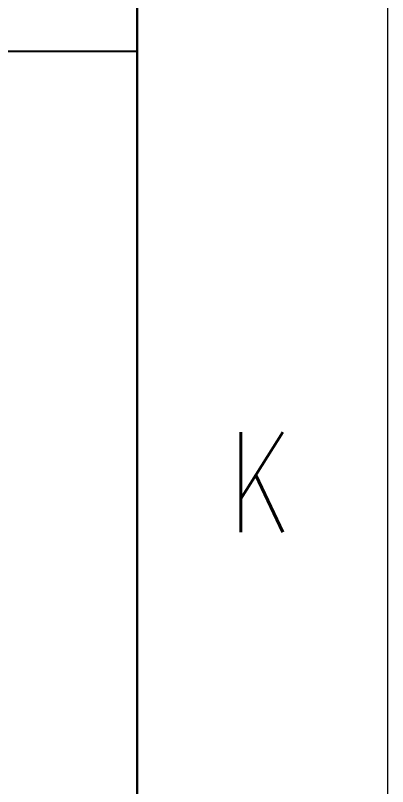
# Model space of a CAD drawing. Header units: millimetres. Extents: x -10601437 to -7750070, y 4687163 to 5113883.
# Drawn here: x -10005485 to -9997933, y 4734212 to 4749866 of the extents above; entities that cross this region are included whole.
import ezdxf

# ---------------------------------------------------------------- set-up
doc = ezdxf.new("R2010")
doc.units = ezdxf.units.MM
doc.layers.add('TEG BORDER', color=7, linetype='Continuous')
doc.styles.add('TEG BORDER', font='txt_qlt.shx', dxfattribs={"width": 0.7, "bigfont": 'hztxt.shx'})

# ---------------------------------------------------------------- blocks, each defined once
blk = doc.blocks.new('TEG BORDER A2')
blk.add_line((589, 5), (589, 116))
at = {"color": 5, "lineweight": 15}
blk.add_lwpolyline([(0, 420), (594, 420), (594, 0), (0, 0)], close=True, dxfattribs=at)
blk.add_lwpolyline([(5, 415), (589, 415), (589, 5), (5, 5)], close=True)
at = {"layer": 'TEG BORDER', "color": 0}
blk.add_line((489, 61), (589, 61), dxfattribs=at)
at = {"insert": (592.09, 53.389), "char_height": 2, "width": 2, "attachment_point": 3, "style": 'TEG BORDER'}
blk.add_mtext('K', dxfattribs=at)

msp = doc.modelspace()

# ---------------------------------------------------------------- block references
at = {"xscale": 1016.000512394567, "yscale": 1016.000512394567, "zscale": 1016.000512394567}
msp.add_blockref('TEG BORDER A2', (-10601437, 4687163), dxfattribs=at)

doc.saveas('drawing.dxf')
